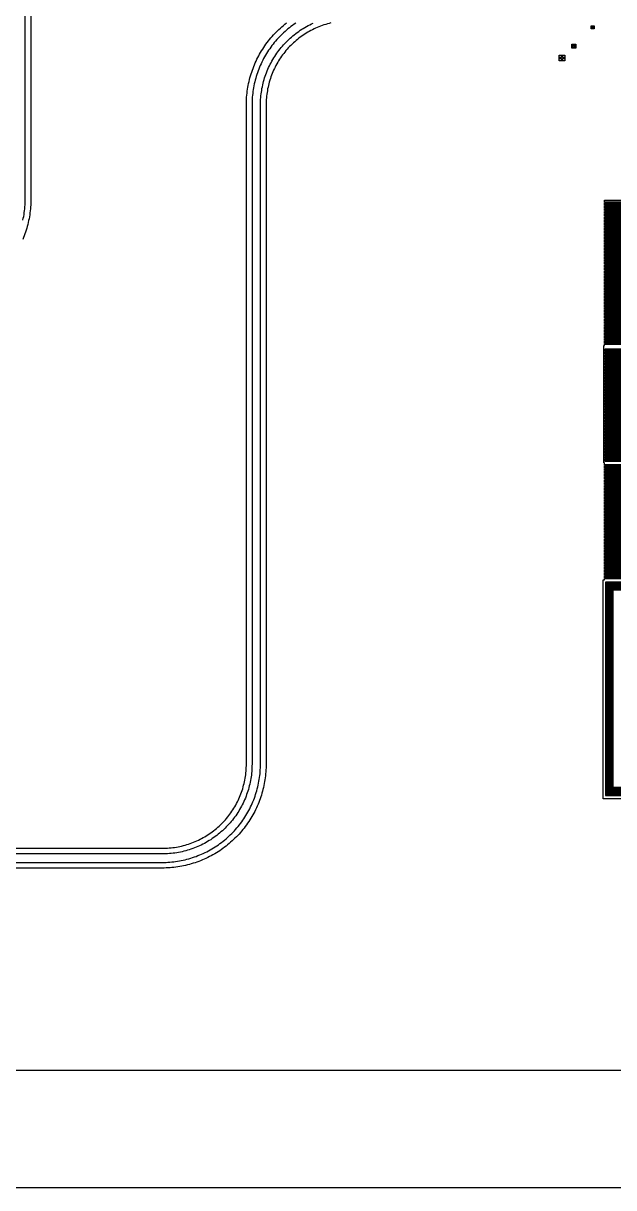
# Model space of a CAD drawing. Extents: x -2500 to 2500, y -2500 to 2500.
# Drawn here: x -1245 to 10, y -2500 to -26 of the extents above; entities that cross this region are included whole.
import ezdxf

# ---------------------------------------------------------------- set-up
doc = ezdxf.new("R2010")
doc.units = 0
doc.layers.add('L0D0', color=1, linetype='CONTINUOUS')

msp = doc.modelspace()

# ---------------------------------------------------------------- linework, layer by layer
at = {"layer": 'L0D0'}
for points in [[(-2500, -2500), (-2500, -2250), (-2250, -2250), (2250, -2250), (2250, 2250), (-2250, 2250), (-2250, -2250), (-2500, -2250), (-2500, 2500), (2500, 2500), (2500, -2500)], [(-38, -38), (-38, -35.5), (-37.5, -35.5), (-35.5, -35.5), (-35.5, -37.5), (-34.5, -37.5), (-34.5, -35.5), (-32.5, -35.5), (-32.5, -34.5), (-34.5, -34.5), (-34.5, -32.5), (-35.5, -32.5), (-35.5, -34.5), (-37.5, -34.5), (-37.5, -35.5), (-38, -35.5), (-38, -32), (-32, -32), (-32, -38)], [(-79.2, -79.2), (-79.2, -75.7), (-78.5, -75.7), (-75.7, -75.7), (-75.7, -78.5), (-74.3, -78.5), (-74.3, -75.7), (-71.5, -75.7), (-71.5, -74.3), (-74.3, -74.3), (-74.3, -71.5), (-75.7, -71.5), (-75.7, -74.3), (-78.5, -74.3), (-78.5, -75.7), (-79.2, -75.7), (-79.2, -70.8), (-70.8, -70.8), (-70.8, -79.2)], [(-106, -106), (-106, -101), (-105, -101), (-101, -101), (-101, -105), (-99, -105), (-99, -101), (-95, -101), (-95, -99), (-99, -99), (-99, -95), (-101, -95), (-101, -99), (-105, -99), (-105, -101), (-106, -101), (-106, -94), (-94, -94), (-94, -106)]]:
    msp.add_lwpolyline(points, close=True, dxfattribs=at)
for points in [[(-1229, 1000), (-1229, -400), (-1229.04, -404.182), (-1229.158, -408.363), (-1229.356, -412.541), (-1229.633, -416.714), (-1229.989, -420.881), (-1230.423, -425.041), (-1230.936, -429.192), (-1231.528, -433.332), (-1232.198, -437.461), (-1232.946, -441.576), (-1233.772, -445.676), (-1234.675, -449.759), (-1235.655, -453.825), (-1236.712, -457.872), (-1237.845, -461.898), (-1239.055, -465.902), (-1240.34, -469.882), (-1241.7, -473.837), (-1243.134, -477.766), (-1244.643, -481.667), (-1246.225, -485.538)], [(-1245.856, -444.791), (-1245.016, -440.774), (-1244.255, -436.741), (-1243.573, -432.695), (-1242.971, -428.636), (-1242.449, -424.565), (-1242.006, -420.486), (-1241.644, -416.398), (-1241.362, -412.304), (-1241.161, -408.205), (-1241.04, -404.103), (-1241, -400), (-1241, 1000)], [(-1532.833, -1779), (-950, -1779), (-946.201, -1778.96), (-942.403, -1778.839), (-938.609, -1778.637), (-934.82, -1778.355), (-931.038, -1777.993), (-927.264, -1777.55), (-923.5, -1777.028), (-919.749, -1776.425), (-916.011, -1775.743), (-912.288, -1774.982), (-908.583, -1774.143), (-904.896, -1773.224), (-901.229, -1772.228), (-897.585, -1771.154), (-893.964, -1770.003), (-890.368, -1768.775), (-886.799, -1767.471), (-883.259, -1766.092), (-879.748, -1764.638), (-876.27, -1763.11), (-872.824, -1761.508), (-869.414, -1759.834), (-866.039, -1758.087), (-862.703, -1756.27), (-859.405, -1754.381), (-856.149, -1752.424), (-852.935, -1750.397), (-849.765, -1748.303), (-846.639, -1746.142), (-843.561, -1743.915), (-840.53, -1741.624), (-837.549, -1739.268), (-834.618, -1736.85), (-831.739, -1734.37), (-828.914, -1731.83), (-826.143, -1729.23), (-823.428, -1726.572), (-820.77, -1723.857), (-818.17, -1721.086), (-815.63, -1718.261), (-813.15, -1715.382), (-810.732, -1712.451), (-808.376, -1709.47), (-806.085, -1706.439), (-803.858, -1703.361), (-801.697, -1700.235), (-799.603, -1697.065), (-797.576, -1693.851), (-795.619, -1690.595), (-793.73, -1687.297), (-791.913, -1683.961), (-790.166, -1680.586), (-788.492, -1677.176), (-786.89, -1673.73), (-785.362, -1670.252), (-783.908, -1666.741), (-782.529, -1663.201), (-781.225, -1659.632), (-779.997, -1656.036), (-778.846, -1652.415), (-777.772, -1648.771), (-776.776, -1645.104), (-775.857, -1641.417), (-775.018, -1637.712), (-774.257, -1633.989), (-773.575, -1630.251), (-772.972, -1626.5), (-772.45, -1622.736), (-772.007, -1618.962), (-771.645, -1615.18), (-771.363, -1611.391), (-771.161, -1607.597), (-771.04, -1603.799), (-771, -1600), (-771, -200), (-770.96, -195.818), (-770.842, -191.637), (-770.644, -187.459), (-770.367, -183.286), (-770.011, -179.119), (-769.577, -174.959), (-769.064, -170.808), (-768.472, -166.668), (-767.802, -162.539), (-767.054, -158.424), (-766.228, -154.324), (-765.325, -150.241), (-764.345, -146.175), (-763.288, -142.128), (-762.155, -138.102), (-760.945, -134.098), (-759.66, -130.118), (-758.3, -126.163), (-756.866, -122.234), (-755.357, -118.333), (-753.775, -114.462), (-752.12, -110.621), (-750.392, -106.812), (-748.593, -103.036), (-746.722, -99.296), (-744.781, -95.591), (-742.771, -91.923), (-740.691, -88.295), (-738.543, -84.706), (-736.327, -81.159), (-734.045, -77.654), (-731.696, -74.193), (-729.283, -70.777), (-726.806, -67.407), (-724.265, -64.085), (-721.661, -60.812), (-718.997, -57.588), (-716.271, -54.416), (-713.487, -51.295), (-710.643, -48.228), (-707.742, -45.215), (-704.785, -42.258), (-701.772, -39.357), (-698.705, -36.513), (-695.584, -33.729), (-692.412, -31.003), (-689.188, -28.339), (-685.915, -25.735)], [(-591.417, -25.857), (-595.104, -26.776), (-598.771, -27.772), (-602.415, -28.846), (-606.036, -29.997), (-609.632, -31.225), (-613.201, -32.529), (-616.741, -33.908), (-620.252, -35.362), (-623.73, -36.89), (-627.176, -38.492), (-630.586, -40.166), (-633.961, -41.913), (-637.297, -43.73), (-640.595, -45.619), (-643.851, -47.576), (-647.065, -49.603), (-650.235, -51.697), (-653.361, -53.858), (-656.439, -56.085), (-659.47, -58.376), (-662.451, -60.732), (-665.382, -63.15), (-668.261, -65.63), (-671.086, -68.17), (-673.857, -70.77), (-676.572, -73.428), (-679.23, -76.143), (-681.83, -78.914), (-684.37, -81.739), (-686.85, -84.618), (-689.268, -87.549), (-691.624, -90.53), (-693.915, -93.561), (-696.142, -96.639), (-698.303, -99.765), (-700.397, -102.935), (-702.424, -106.149), (-704.381, -109.405), (-706.27, -112.703), (-708.087, -116.039), (-709.834, -119.414), (-711.508, -122.824), (-713.11, -126.27), (-714.638, -129.748), (-716.092, -133.259), (-717.471, -136.799), (-718.775, -140.368), (-720.003, -143.964), (-721.154, -147.585), (-722.228, -151.229), (-723.224, -154.896), (-724.143, -158.583), (-724.982, -162.288), (-725.743, -166.011), (-726.425, -169.749), (-727.028, -173.5), (-727.55, -177.264), (-727.993, -181.038), (-728.355, -184.82), (-728.637, -188.609), (-728.839, -192.403), (-728.96, -196.201), (-729, -200), (-729, -1600), (-729.04, -1604.182), (-729.158, -1608.363), (-729.356, -1612.541), (-729.633, -1616.714), (-729.989, -1620.881), (-730.423, -1625.041), (-730.936, -1629.192), (-731.528, -1633.332), (-732.198, -1637.461), (-732.946, -1641.576), (-733.772, -1645.676), (-734.675, -1649.759), (-735.655, -1653.825), (-736.712, -1657.872), (-737.845, -1661.898), (-739.055, -1665.902), (-740.34, -1669.882), (-741.7, -1673.837), (-743.134, -1677.766), (-744.643, -1681.667), (-746.225, -1685.538), (-747.88, -1689.379), (-749.608, -1693.188), (-751.407, -1696.964), (-753.278, -1700.704), (-755.219, -1704.409), (-757.229, -1708.077), (-759.309, -1711.705), (-761.457, -1715.294), (-763.673, -1718.841), (-765.955, -1722.346), (-768.304, -1725.807), (-770.717, -1729.223), (-773.194, -1732.593), (-775.735, -1735.915), (-778.339, -1739.188), (-781.003, -1742.412), (-783.729, -1745.584), (-786.513, -1748.705), (-789.357, -1751.772), (-792.258, -1754.785), (-795.215, -1757.742), (-798.228, -1760.643), (-801.295, -1763.487), (-804.416, -1766.271), (-807.588, -1768.997), (-810.812, -1771.661), (-814.085, -1774.265), (-817.407, -1776.806), (-820.777, -1779.283), (-824.193, -1781.696), (-827.654, -1784.045), (-831.159, -1786.327), (-834.706, -1788.543), (-838.295, -1790.691), (-841.923, -1792.771), (-845.591, -1794.781), (-849.296, -1796.722), (-853.036, -1798.593), (-856.812, -1800.392), (-860.621, -1802.12), (-864.462, -1803.775), (-868.333, -1805.357), (-872.234, -1806.866), (-876.163, -1808.3), (-880.118, -1809.66), (-884.098, -1810.945), (-888.102, -1812.155), (-892.128, -1813.288), (-896.175, -1814.345), (-900.241, -1815.325), (-904.324, -1816.228), (-908.424, -1817.054), (-912.539, -1817.802), (-916.668, -1818.472), (-920.808, -1819.064), (-924.959, -1819.577), (-929.119, -1820.011), (-933.286, -1820.367), (-937.459, -1820.644), (-941.637, -1820.842), (-945.818, -1820.96), (-950, -1821), (-1532.833, -1821)], [(-666.114, -26.223), (-669.504, -28.536), (-672.847, -30.915), (-676.143, -33.36), (-679.391, -35.869), (-682.588, -38.441), (-685.735, -41.075), (-688.829, -43.771), (-691.869, -46.527), (-694.855, -49.342), (-697.785, -52.215), (-700.658, -55.145), (-703.473, -58.131), (-706.229, -61.171), (-708.925, -64.265), (-711.559, -67.412), (-714.131, -70.609), (-716.64, -73.857), (-719.085, -77.153), (-721.464, -80.496), (-723.777, -83.886), (-726.023, -87.32), (-728.202, -90.798), (-730.311, -94.318), (-732.352, -97.878), (-734.322, -101.478), (-736.22, -105.116), (-738.047, -108.79), (-739.802, -112.5), (-741.483, -116.243), (-743.091, -120.019), (-744.624, -123.826), (-746.082, -127.662), (-747.464, -131.525), (-748.771, -135.415), (-750.001, -139.331), (-751.153, -143.269), (-752.228, -147.229), (-753.225, -151.21), (-754.144, -155.209), (-754.984, -159.226), (-755.745, -163.259), (-756.427, -167.305), (-757.029, -171.364), (-757.551, -175.435), (-757.994, -179.514), (-758.356, -183.602), (-758.638, -187.696), (-758.839, -191.795), (-758.96, -195.897), (-759, -200), (-759, -1600), (-759.04, -1603.896), (-759.159, -1607.791), (-759.358, -1611.682), (-759.636, -1615.568), (-759.993, -1619.448), (-760.429, -1623.32), (-760.944, -1627.182), (-761.538, -1631.033), (-762.21, -1634.871), (-762.961, -1638.694), (-763.789, -1642.501), (-764.694, -1646.291), (-765.677, -1650.061), (-766.737, -1653.811), (-767.873, -1657.538), (-769.084, -1661.241), (-770.371, -1664.919), (-771.733, -1668.57), (-773.169, -1672.192), (-774.678, -1675.784), (-776.26, -1679.344), (-777.915, -1682.872), (-779.641, -1686.365), (-781.438, -1689.822), (-783.306, -1693.242), (-785.242, -1696.623), (-787.248, -1699.963), (-789.321, -1703.262), (-791.46, -1706.519), (-793.666, -1709.73), (-795.937, -1712.896), (-798.272, -1716.016), (-800.67, -1719.087), (-803.13, -1722.108), (-805.652, -1725.078), (-808.233, -1727.997), (-810.874, -1730.862), (-813.572, -1733.673), (-816.327, -1736.428), (-819.138, -1739.126), (-822.003, -1741.767), (-824.922, -1744.348), (-827.892, -1746.87), (-830.913, -1749.33), (-833.984, -1751.728), (-837.104, -1754.063), (-840.27, -1756.334), (-843.481, -1758.54), (-846.738, -1760.679), (-850.037, -1762.752), (-853.377, -1764.758), (-856.758, -1766.694), (-860.178, -1768.562), (-863.635, -1770.359), (-867.128, -1772.085), (-870.656, -1773.74), (-874.216, -1775.322), (-877.808, -1776.831), (-881.43, -1778.267), (-885.081, -1779.629), (-888.759, -1780.916), (-892.462, -1782.127), (-896.189, -1783.263), (-899.939, -1784.323), (-903.709, -1785.306), (-907.499, -1786.211), (-911.306, -1787.039), (-915.129, -1787.79), (-918.967, -1788.462), (-922.818, -1789.056), (-926.68, -1789.571), (-930.552, -1790.007), (-934.432, -1790.364), (-938.318, -1790.642), (-942.209, -1790.841), (-946.104, -1790.96), (-950, -1791), (-1532.833, -1791)], [(-1532.833, -1809), (-950, -1809), (-945.897, -1808.96), (-941.795, -1808.839), (-937.696, -1808.638), (-933.602, -1808.356), (-929.514, -1807.994), (-925.435, -1807.551), (-921.364, -1807.029), (-917.305, -1806.427), (-913.259, -1805.745), (-909.226, -1804.984), (-905.209, -1804.144), (-901.21, -1803.225), (-897.229, -1802.228), (-893.269, -1801.153), (-889.331, -1800.001), (-885.415, -1798.771), (-881.525, -1797.464), (-877.662, -1796.082), (-873.826, -1794.624), (-870.019, -1793.091), (-866.243, -1791.483), (-862.5, -1789.802), (-858.79, -1788.047), (-855.116, -1786.22), (-851.478, -1784.322), (-847.878, -1782.352), (-844.318, -1780.311), (-840.798, -1778.202), (-837.32, -1776.023), (-833.886, -1773.777), (-830.496, -1771.464), (-827.153, -1769.085), (-823.857, -1766.64), (-820.609, -1764.131), (-817.412, -1761.559), (-814.265, -1758.925), (-811.171, -1756.229), (-808.131, -1753.473), (-805.145, -1750.658), (-802.215, -1747.785), (-799.342, -1744.855), (-796.527, -1741.869), (-793.771, -1738.829), (-791.075, -1735.735), (-788.441, -1732.588), (-785.869, -1729.391), (-783.36, -1726.143), (-780.915, -1722.847), (-778.536, -1719.504), (-776.223, -1716.114), (-773.977, -1712.68), (-771.798, -1709.202), (-769.689, -1705.682), (-767.648, -1702.122), (-765.678, -1698.522), (-763.78, -1694.884), (-761.953, -1691.21), (-760.198, -1687.5), (-758.517, -1683.757), (-756.909, -1679.981), (-755.376, -1676.174), (-753.918, -1672.338), (-752.536, -1668.475), (-751.229, -1664.585), (-749.999, -1660.669), (-748.847, -1656.731), (-747.772, -1652.771), (-746.775, -1648.79), (-745.856, -1644.791), (-745.016, -1640.774), (-744.255, -1636.741), (-743.573, -1632.695), (-742.971, -1628.636), (-742.449, -1624.565), (-742.006, -1620.486), (-741.644, -1616.398), (-741.362, -1612.304), (-741.161, -1608.205), (-741.04, -1604.103), (-741, -1600), (-741, -200), (-740.96, -196.104), (-740.841, -192.209), (-740.642, -188.318), (-740.364, -184.432), (-740.007, -180.552), (-739.571, -176.68), (-739.056, -172.818), (-738.462, -168.967), (-737.79, -165.129), (-737.039, -161.306), (-736.211, -157.499), (-735.306, -153.709), (-734.323, -149.939), (-733.263, -146.189), (-732.127, -142.462), (-730.916, -138.759), (-729.629, -135.081), (-728.267, -131.43), (-726.831, -127.808), (-725.322, -124.216), (-723.74, -120.656), (-722.085, -117.128), (-720.359, -113.635), (-718.562, -110.178), (-716.694, -106.758), (-714.758, -103.377), (-712.752, -100.037), (-710.679, -96.738), (-708.54, -93.481), (-706.334, -90.27), (-704.063, -87.104), (-701.728, -83.984), (-699.33, -80.913), (-696.87, -77.892), (-694.348, -74.922), (-691.767, -72.003), (-689.126, -69.138), (-686.428, -66.327), (-683.673, -63.572), (-680.862, -60.874), (-677.997, -58.233), (-675.078, -55.652), (-672.108, -53.13), (-669.087, -50.67), (-666.016, -48.272), (-662.896, -45.937), (-659.73, -43.666), (-656.519, -41.46), (-653.262, -39.321), (-649.963, -37.248), (-646.623, -35.242), (-643.242, -33.306), (-639.822, -31.438), (-636.365, -29.641), (-632.872, -27.915), (-629.344, -26.26)], [(217.75, -406.5), (-10, -406.5), (-10, -402), (218.6, -402)], [(217.75, -412.5), (-10, -412.5), (-10, -408), (217.75, -408)], [(217.75, -418.5), (-10, -418.5), (-10, -414), (217.75, -414)], [(217.75, -424.5), (-10, -424.5), (-10, -420), (217.75, -420)], [(219.25, -409.5), (-8.5, -409.5), (-8.5, -411), (219.25, -411)], [(219.25, -415.5), (-8.5, -415.5), (-8.5, -417), (219.25, -417)], [(217.75, -430.5), (-10, -430.5), (-10, -426), (217.75, -426)], [(217.75, -436.5), (-10, -436.5), (-10, -432), (217.75, -432)], [(217.75, -442.5), (-10, -442.5), (-10, -438), (217.75, -438)], [(217.75, -448.5), (-10, -448.5), (-10, -444), (217.75, -444)], [(219.25, -421.5), (-8.5, -421.5), (-8.5, -423), (219.25, -423)], [(219.25, -427.5), (-8.5, -427.5), (-8.5, -429), (219.25, -429)], [(219.25, -433.5), (-8.5, -433.5), (-8.5, -435), (219.25, -435)], [(219.25, -439.5), (-8.5, -439.5), (-8.5, -441), (219.25, -441)], [(217.75, -454.5), (-10, -454.5), (-10, -450), (217.75, -450)], [(217.75, -460.5), (-10, -460.5), (-10, -456), (217.75, -456)], [(217.75, -466.5), (-10, -466.5), (-10, -462), (217.75, -462)], [(217.75, -472.5), (-10, -472.5), (-10, -468), (217.75, -468)], [(219.25, -445.5), (-8.5, -445.5), (-8.5, -447), (219.25, -447)], [(219.25, -451.5), (-8.5, -451.5), (-8.5, -453), (219.25, -453)], [(219.25, -457.5), (-8.5, -457.5), (-8.5, -459), (219.25, -459)], [(219.25, -463.5), (-8.5, -463.5), (-8.5, -465), (219.25, -465)], [(219.25, -469.5), (-8.5, -469.5), (-8.5, -471), (219.25, -471)], [(217.75, -478.5), (-10, -478.5), (-10, -474), (217.75, -474)], [(217.75, -484.5), (-10, -484.5), (-10, -480), (217.75, -480)], [(217.75, -490.5), (-10, -490.5), (-10, -486), (217.75, -486)], [(217.75, -496.5), (-10, -496.5), (-10, -492), (217.75, -492)], [(219.25, -475.5), (-8.5, -475.5), (-8.5, -477), (219.25, -477)], [(219.25, -481.5), (-8.5, -481.5), (-8.5, -483), (219.25, -483)], [(219.25, -487.5), (-8.5, -487.5), (-8.5, -489), (219.25, -489)], [(219.25, -493.5), (-8.5, -493.5), (-8.5, -495), (219.25, -495)], [(217.75, -502.5), (-10, -502.5), (-10, -498), (217.75, -498)], [(217.75, -508.5), (-10, -508.5), (-10, -504), (217.75, -504)], [(217.75, -514.5), (-10, -514.5), (-10, -510), (217.75, -510)], [(217.75, -520.5), (-10, -520.5), (-10, -516), (217.75, -516)], [(219.25, -499.5), (-8.5, -499.5), (-8.5, -501), (219.25, -501)], [(219.25, -505.5), (-8.5, -505.5), (-8.5, -507), (219.25, -507)], [(219.25, -511.5), (-8.5, -511.5), (-8.5, -513), (219.25, -513)], [(219.25, -517.5), (-8.5, -517.5), (-8.5, -519), (219.25, -519)], [(217.75, -526.5), (-10, -526.5), (-10, -522), (217.75, -522)], [(217.75, -532.5), (-10, -532.5), (-10, -528), (217.75, -528)], [(217.75, -538.5), (-10, -538.5), (-10, -534), (217.75, -534)], [(217.75, -544.5), (-10, -544.5), (-10, -540), (217.75, -540)], [(219.25, -523.5), (-8.5, -523.5), (-8.5, -525), (219.25, -525)], [(219.25, -529.5), (-8.5, -529.5), (-8.5, -531), (219.25, -531)], [(219.25, -535.5), (-8.5, -535.5), (-8.5, -537), (219.25, -537)], [(219.25, -541.5), (-8.5, -541.5), (-8.5, -543), (219.25, -543)], [(217.75, -550.5), (-10, -550.5), (-10, -546), (217.75, -546)], [(217.75, -556.5), (-10, -556.5), (-10, -552), (217.75, -552)], [(217.75, -562.5), (-10, -562.5), (-10, -558), (217.75, -558)], [(217.75, -568.5), (-10, -568.5), (-10, -564), (217.75, -564)], [(219.25, -547.5), (-8.5, -547.5), (-8.5, -549), (219.25, -549)], [(219.25, -553.5), (-8.5, -553.5), (-8.5, -555), (219.25, -555)], [(219.25, -559.5), (-8.5, -559.5), (-8.5, -561), (219.25, -561)], [(219.25, -565.5), (-8.5, -565.5), (-8.5, -567), (219.25, -567)], [(217.75, -574.5), (-10, -574.5), (-10, -570), (217.75, -570)], [(217.75, -580.5), (-10, -580.5), (-10, -576), (217.75, -576)], [(217.75, -586.5), (-10, -586.5), (-10, -582), (217.75, -582)], [(217.75, -592.5), (-10, -592.5), (-10, -588), (217.75, -588)], [(219.25, -571.5), (-8.5, -571.5), (-8.5, -573), (219.25, -573)], [(219.25, -577.5), (-8.5, -577.5), (-8.5, -579), (219.25, -579)], [(219.25, -583.5), (-8.5, -583.5), (-8.5, -585), (219.25, -585)], [(219.25, -589.5), (-8.5, -589.5), (-8.5, -591), (219.25, -591)], [(217.75, -598.5), (-10, -598.5), (-10, -594), (217.75, -594)], [(217.75, -604.5), (-10, -604.5), (-10, -600), (217.75, -600)], [(217.75, -610.5), (-10, -610.5), (-10, -606), (217.75, -606)], [(217.75, -616.5), (-10, -616.5), (-10, -612), (217.75, -612)], [(217.75, -622.5), (-10, -622.5), (-10, -618), (217.75, -618)], [(219.25, -595.5), (-8.5, -595.5), (-8.5, -597), (219.25, -597)], [(219.25, -601.5), (-8.5, -601.5), (-8.5, -603), (219.25, -603)], [(219.25, -607.5), (-8.5, -607.5), (-8.5, -609), (219.25, -609)], [(219.25, -613.5), (-8.5, -613.5), (-8.5, -615), (219.25, -615)], [(217.75, -628.5), (-10, -628.5), (-10, -624), (217.75, -624)], [(217.75, -634.5), (-10, -634.5), (-10, -630), (217.75, -630)], [(217.75, -640.5), (-10, -640.5), (-10, -636), (217.75, -636)], [(217.75, -646.5), (-10, -646.5), (-10, -642), (217.75, -642)], [(219.25, -619.5), (-8.5, -619.5), (-8.5, -621), (219.25, -621)], [(219.25, -625.5), (-8.5, -625.5), (-8.5, -627), (219.25, -627)], [(219.25, -631.5), (-8.5, -631.5), (-8.5, -633), (219.25, -633)], [(219.25, -637.5), (-8.5, -637.5), (-8.5, -639), (219.25, -639)], [(217.75, -652.5), (-10, -652.5), (-10, -648), (217.75, -648)], [(217.75, -658.5), (-10, -658.5), (-10, -654), (217.75, -654)], [(217.75, -664.5), (-10, -664.5), (-10, -660), (217.75, -660)], [(217.75, -670.5), (-10, -670.5), (-10, -666), (217.75, -666)], [(219.25, -643.5), (-8.5, -643.5), (-8.5, -645), (219.25, -645)], [(219.25, -649.5), (-8.5, -649.5), (-8.5, -651), (219.25, -651)], [(219.25, -655.5), (-8.5, -655.5), (-8.5, -657), (219.25, -657)], [(219.25, -661.5), (-8.5, -661.5), (-8.5, -663), (219.25, -663)], [(219.25, -667.5), (-8.5, -667.5), (-8.5, -669), (219.25, -669)], [(217.75, -676.5), (-10, -676.5), (-10, -672), (217.75, -672)], [(217.75, -682.5), (-10, -682.5), (-10, -678), (217.75, -678)], [(217.75, -688.5), (-10, -688.5), (-10, -684), (217.75, -684)], [(217.75, -694.5), (-10, -694.5), (-10, -690), (217.75, -690)], [(219.25, -673.5), (-8.5, -673.5), (-8.5, -675), (219.25, -675)], [(219.25, -679.5), (-8.5, -679.5), (-8.5, -681), (219.25, -681)], [(219.25, -685.5), (-8.5, -685.5), (-8.5, -687), (219.25, -687)], [(219.25, -691.5), (-8.5, -691.5), (-8.5, -693), (219.25, -693)], [(217.75, -964.5), (-10, -964.5), (-10, -960), (-11.5, -960), (-11.5, -711), (-10, -711), (-10, -708), (217.75, -708)], [(217.75, -700.5), (-10, -700.5), (-10, -696), (217.75, -696)], [(217.75, -706.5), (-10, -706.5), (-10, -702), (217.75, -702)], [(219.25, -697.5), (-8.5, -697.5), (-8.5, -699), (219.25, -699)], [(219.25, -703.5), (-8.5, -703.5), (-8.5, -705), (219.25, -705)], [(447.75, -718.5), (-9.25, -718.5), (-9.25, -723), (447.75, -723)], [(447.75, -724.5), (-9.25, -724.5), (-9.25, -729), (447.75, -729)], [(447.75, -730.5), (-9.25, -730.5), (-9.25, -735), (447.75, -735)], [(447.75, -736.5), (-9.25, -736.5), (-9.25, -741), (447.75, -741)], [(449.25, -721.5), (-7.75, -721.5), (-7.75, -720), (449.25, -720)], [(449.25, -727.5), (-7.75, -727.5), (-7.75, -726), (449.25, -726)], [(449.25, -733.5), (-7.75, -733.5), (-7.75, -732), (449.25, -732)], [(449.25, -739.5), (-7.75, -739.5), (-7.75, -738), (449.25, -738)], [(447.75, -742.5), (-9.25, -742.5), (-9.25, -747), (447.75, -747)], [(447.75, -748.5), (-9.25, -748.5), (-9.25, -753), (447.75, -753)], [(447.75, -754.5), (-9.25, -754.5), (-9.25, -759), (447.75, -759)], [(447.75, -760.5), (-9.25, -760.5), (-9.25, -765), (447.75, -765)], [(447.75, -766.5), (-9.25, -766.5), (-9.25, -771), (447.75, -771)], [(449.25, -745.5), (-7.75, -745.5), (-7.75, -744), (449.25, -744)], [(449.25, -751.5), (-7.75, -751.5), (-7.75, -750), (449.25, -750)], [(449.25, -757.5), (-7.75, -757.5), (-7.75, -756), (449.25, -756)], [(449.25, -763.5), (-7.75, -763.5), (-7.75, -762), (449.25, -762)], [(447.75, -772.5), (-9.25, -772.5), (-9.25, -777), (447.75, -777)], [(447.75, -778.5), (-9.25, -778.5), (-9.25, -783), (447.75, -783)], [(447.75, -784.5), (-9.25, -784.5), (-9.25, -789), (447.75, -789)], [(447.75, -790.5), (-9.25, -790.5), (-9.25, -795), (447.75, -795)], [(449.25, -769.5), (-7.75, -769.5), (-7.75, -768), (449.25, -768)], [(449.25, -775.5), (-7.75, -775.5), (-7.75, -774), (449.25, -774)], [(449.25, -781.5), (-7.75, -781.5), (-7.75, -780), (449.25, -780)], [(449.25, -787.5), (-7.75, -787.5), (-7.75, -786), (449.25, -786)], [(447.75, -796.5), (-9.25, -796.5), (-9.25, -801), (447.75, -801)], [(447.75, -802.5), (-9.25, -802.5), (-9.25, -807), (447.75, -807)], [(447.75, -808.5), (-9.25, -808.5), (-9.25, -813), (447.75, -813)], [(447.75, -814.5), (-9.25, -814.5), (-9.25, -819), (447.75, -819)], [(449.25, -793.5), (-7.75, -793.5), (-7.75, -792), (449.25, -792)], [(449.25, -799.5), (-7.75, -799.5), (-7.75, -798), (449.25, -798)], [(449.25, -805.5), (-7.75, -805.5), (-7.75, -804), (449.25, -804)], [(449.25, -811.5), (-7.75, -811.5), (-7.75, -810), (449.25, -810)], [(449.25, -817.5), (-7.75, -817.5), (-7.75, -816), (449.25, -816)], [(447.75, -820.5), (-9.25, -820.5), (-9.25, -825), (447.75, -825)], [(447.75, -826.5), (-9.25, -826.5), (-9.25, -831), (447.75, -831)], [(447.75, -832.5), (-9.25, -832.5), (-9.25, -837), (447.75, -837)], [(447.75, -838.5), (-9.25, -838.5), (-9.25, -843), (447.75, -843)], [(449.25, -823.5), (-7.75, -823.5), (-7.75, -822), (449.25, -822)], [(449.25, -829.5), (-7.75, -829.5), (-7.75, -828), (449.25, -828)], [(449.25, -835.5), (-7.75, -835.5), (-7.75, -834), (449.25, -834)], [(449.25, -841.5), (-7.75, -841.5), (-7.75, -840), (449.25, -840)], [(447.75, -844.5), (-9.25, -844.5), (-9.25, -849), (447.75, -849)], [(447.75, -850.5), (-9.25, -850.5), (-9.25, -855), (447.75, -855)], [(447.75, -856.5), (-9.25, -856.5), (-9.25, -861), (447.75, -861)], [(447.75, -862.5), (-9.25, -862.5), (-9.25, -867), (447.75, -867)], [(449.25, -847.5), (-7.75, -847.5), (-7.75, -846), (449.25, -846)], [(449.25, -853.5), (-7.75, -853.5), (-7.75, -852), (449.25, -852)], [(449.25, -859.5), (-7.75, -859.5), (-7.75, -858), (449.25, -858)], [(449.25, -865.5), (-7.75, -865.5), (-7.75, -864), (449.25, -864)], [(447.75, -868.5), (-9.25, -868.5), (-9.25, -873), (447.75, -873)], [(447.75, -874.5), (-9.25, -874.5), (-9.25, -879), (447.75, -879)], [(447.75, -880.5), (-9.25, -880.5), (-9.25, -885), (447.75, -885)], [(447.75, -886.5), (-9.25, -886.5), (-9.25, -891), (447.75, -891)], [(449.25, -871.5), (-7.75, -871.5), (-7.75, -870), (449.25, -870)], [(449.25, -877.5), (-7.75, -877.5), (-7.75, -876), (449.25, -876)], [(449.25, -883.5), (-7.75, -883.5), (-7.75, -882), (449.25, -882)], [(449.25, -889.5), (-7.75, -889.5), (-7.75, -888), (449.25, -888)], [(447.75, -892.5), (-9.25, -892.5), (-9.25, -897), (447.75, -897)], [(447.75, -898.5), (-9.25, -898.5), (-9.25, -903), (447.75, -903)], [(447.75, -904.5), (-9.25, -904.5), (-9.25, -909), (447.75, -909)], [(447.75, -910.5), (-9.25, -910.5), (-9.25, -915), (447.75, -915)], [(449.25, -895.5), (-7.75, -895.5), (-7.75, -894), (449.25, -894)], [(449.25, -901.5), (-7.75, -901.5), (-7.75, -900), (449.25, -900)], [(449.25, -907.5), (-7.75, -907.5), (-7.75, -906), (449.25, -906)], [(449.25, -913.5), (-7.75, -913.5), (-7.75, -912), (449.25, -912)], [(447.75, -916.5), (-9.25, -916.5), (-9.25, -921), (447.75, -921)], [(447.75, -922.5), (-9.25, -922.5), (-9.25, -927), (447.75, -927)], [(447.75, -928.5), (-9.25, -928.5), (-9.25, -933), (447.75, -933)], [(447.75, -934.5), (-9.25, -934.5), (-9.25, -939), (447.75, -939)], [(449.25, -919.5), (-7.75, -919.5), (-7.75, -918), (449.25, -918)], [(449.25, -925.5), (-7.75, -925.5), (-7.75, -924), (449.25, -924)], [(449.25, -931.5), (-7.75, -931.5), (-7.75, -930), (449.25, -930)], [(449.25, -937.5), (-7.75, -937.5), (-7.75, -936), (449.25, -936)], [(447.75, -940.5), (-9.25, -940.5), (-9.25, -945), (447.75, -945)], [(447.75, -946.5), (-9.25, -946.5), (-9.25, -951), (447.75, -951)], [(447.75, -952.5), (-9.25, -952.5), (-9.25, -957), (219.25, -957)], [(449.25, -943.5), (-7.75, -943.5), (-7.75, -942), (449.25, -942)], [(449.25, -949.5), (-7.75, -949.5), (-7.75, -948), (449.25, -948)], [(220.75, -955.5), (-7.75, -955.5), (-7.75, -954), (449.25, -954)], [(217.75, -970.5), (-10, -970.5), (-10, -966), (217.75, -966)], [(217.75, -976.5), (-10, -976.5), (-10, -972), (217.75, -972)], [(217.75, -982.5), (-10, -982.5), (-10, -978), (217.75, -978)], [(217.75, -988.5), (-10, -988.5), (-10, -984), (217.75, -984)], [(219.25, -967.5), (-8.5, -967.5), (-8.5, -969), (219.25, -969)], [(219.25, -973.5), (-8.5, -973.5), (-8.5, -975), (219.25, -975)], [(219.25, -979.5), (-8.5, -979.5), (-8.5, -981), (219.25, -981)], [(219.25, -985.5), (-8.5, -985.5), (-8.5, -987), (219.25, -987)], [(217.75, -994.5), (-10, -994.5), (-10, -990), (217.75, -990)], [(217.75, -1000.5), (-10, -1000.5), (-10, -996), (217.75, -996)], [(217.75, -1006.5), (-10, -1006.5), (-10, -1002), (217.75, -1002)], [(217.75, -1012.5), (-10, -1012.5), (-10, -1008), (217.75, -1008)], [(217.75, -1018.5), (-10, -1018.5), (-10, -1014), (217.75, -1014)], [(219.25, -991.5), (-8.5, -991.5), (-8.5, -993), (219.25, -993)], [(219.25, -997.5), (-8.5, -997.5), (-8.5, -999), (219.25, -999)], [(219.25, -1003.5), (-8.5, -1003.5), (-8.5, -1005), (219.25, -1005)], [(219.25, -1009.5), (-8.5, -1009.5), (-8.5, -1011), (219.25, -1011)], [(217.75, -1024.5), (-10, -1024.5), (-10, -1020), (217.75, -1020)], [(217.75, -1030.5), (-10, -1030.5), (-10, -1026), (217.75, -1026)], [(217.75, -1036.5), (-10, -1036.5), (-10, -1032), (217.75, -1032)], [(217.75, -1042.5), (-10, -1042.5), (-10, -1038), (217.75, -1038)], [(219.25, -1015.5), (-8.5, -1015.5), (-8.5, -1017), (219.25, -1017)], [(219.25, -1021.5), (-8.5, -1021.5), (-8.5, -1023), (219.25, -1023)], [(219.25, -1027.5), (-8.5, -1027.5), (-8.5, -1029), (219.25, -1029)], [(219.25, -1033.5), (-8.5, -1033.5), (-8.5, -1035), (219.25, -1035)], [(217.75, -1048.5), (-10, -1048.5), (-10, -1044), (217.75, -1044)], [(217.75, -1054.5), (-10, -1054.5), (-10, -1050), (217.75, -1050)], [(217.75, -1060.5), (-10, -1060.5), (-10, -1056), (217.75, -1056)], [(217.75, -1066.5), (-10, -1066.5), (-10, -1062), (217.75, -1062)], [(219.25, -1039.5), (-8.5, -1039.5), (-8.5, -1041), (219.25, -1041)], [(219.25, -1045.5), (-8.5, -1045.5), (-8.5, -1047), (219.25, -1047)], [(219.25, -1051.5), (-8.5, -1051.5), (-8.5, -1053), (219.25, -1053)], [(219.25, -1057.5), (-8.5, -1057.5), (-8.5, -1059), (219.25, -1059)], [(219.25, -1063.5), (-8.5, -1063.5), (-8.5, -1065), (219.25, -1065)], [(217.75, -1072.5), (-10, -1072.5), (-10, -1068), (217.75, -1068)], [(217.75, -1078.5), (-10, -1078.5), (-10, -1074), (217.75, -1074)], [(217.75, -1084.5), (-10, -1084.5), (-10, -1080), (217.75, -1080)], [(217.75, -1090.5), (-10, -1090.5), (-10, -1086), (217.75, -1086)], [(219.25, -1069.5), (-8.5, -1069.5), (-8.5, -1071), (219.25, -1071)], [(219.25, -1075.5), (-8.5, -1075.5), (-8.5, -1077), (219.25, -1077)], [(219.25, -1081.5), (-8.5, -1081.5), (-8.5, -1083), (219.25, -1083)], [(219.25, -1087.5), (-8.5, -1087.5), (-8.5, -1089), (219.25, -1089)], [(217.75, -1096.5), (-10, -1096.5), (-10, -1092), (217.75, -1092)], [(217.75, -1102.5), (-10, -1102.5), (-10, -1098), (217.75, -1098)], [(217.75, -1108.5), (-10, -1108.5), (-10, -1104), (217.75, -1104)], [(217.75, -1114.5), (-10, -1114.5), (-10, -1110), (217.75, -1110)], [(219.25, -1093.5), (-8.5, -1093.5), (-8.5, -1095), (219.25, -1095)], [(219.25, -1099.5), (-8.5, -1099.5), (-8.5, -1101), (219.25, -1101)], [(219.25, -1105.5), (-8.5, -1105.5), (-8.5, -1107), (219.25, -1107)], [(219.25, -1111.5), (-8.5, -1111.5), (-8.5, -1113), (219.25, -1113)], [(217.75, -1120.5), (-10, -1120.5), (-10, -1116), (217.75, -1116)], [(217.75, -1126.5), (-10, -1126.5), (-10, -1122), (217.75, -1122)], [(217.75, -1132.5), (-10, -1132.5), (-10, -1128), (217.75, -1128)], [(217.75, -1138.5), (-10, -1138.5), (-10, -1134), (217.75, -1134)], [(219.25, -1117.5), (-8.5, -1117.5), (-8.5, -1119), (219.25, -1119)], [(219.25, -1123.5), (-8.5, -1123.5), (-8.5, -1125), (219.25, -1125)], [(219.25, -1129.5), (-8.5, -1129.5), (-8.5, -1131), (219.25, -1131)], [(219.25, -1135.5), (-8.5, -1135.5), (-8.5, -1137), (219.25, -1137)], [(217.75, -1144.5), (-10, -1144.5), (-10, -1140), (217.75, -1140)], [(217.75, -1150.5), (-10, -1150.5), (-10, -1146), (217.75, -1146)], [(217.75, -1156.5), (-10, -1156.5), (-10, -1152), (217.75, -1152)], [(217.75, -1162.5), (-10, -1162.5), (-10, -1158), (217.75, -1158)], [(219.25, -1141.5), (-8.5, -1141.5), (-8.5, -1143), (219.25, -1143)], [(219.25, -1147.5), (-8.5, -1147.5), (-8.5, -1149), (219.25, -1149)], [(219.25, -1153.5), (-8.5, -1153.5), (-8.5, -1155), (219.25, -1155)], [(219.25, -1159.5), (-8.5, -1159.5), (-8.5, -1161), (219.25, -1161)], [(217.75, -1168.5), (-10, -1168.5), (-10, -1164), (217.75, -1164)], [(217.75, -1174.5), (-10, -1174.5), (-10, -1170), (217.75, -1170)], [(217.75, -1180.5), (-10, -1180.5), (-10, -1176), (217.75, -1176)], [(217.75, -1186.5), (-10, -1186.5), (-10, -1182), (217.75, -1182)], [(219.25, -1165.5), (-8.5, -1165.5), (-8.5, -1167), (219.25, -1167)], [(219.25, -1171.5), (-8.5, -1171.5), (-8.5, -1173), (219.25, -1173)], [(219.25, -1177.5), (-8.5, -1177.5), (-8.5, -1179), (219.25, -1179)], [(219.25, -1183.5), (-8.5, -1183.5), (-8.5, -1185), (219.25, -1185)], [(452.5, -1674), (-12.5, -1674), (-12.5, -1209), (-10, -1209), (-10, -1206), (217.75, -1206)], [(217.75, -1192.5), (-10, -1192.5), (-10, -1188), (217.75, -1188)], [(217.75, -1198.5), (-10, -1198.5), (-10, -1194), (217.75, -1194)], [(217.75, -1204.5), (-10, -1204.5), (-10, -1200), (217.75, -1200)], [(219.25, -1189.5), (-8.5, -1189.5), (-8.5, -1191), (219.25, -1191)], [(219.25, -1195.5), (-8.5, -1195.5), (-8.5, -1197), (219.25, -1197)], [(219.25, -1201.5), (-8.5, -1201.5), (-8.5, -1203), (219.25, -1203)], [(219.25, -1213.5), (-8, -1213.5), (-8, -1666.5), (445, -1666.5)], [(443.5, -1665), (-6.5, -1665), (-6.5, -1215), (220.75, -1215)], [(445, -1216.5), (-5, -1216.5), (-5, -1663.5), (442, -1663.5)], [(440.5, -1662), (-3.5, -1662), (-3.5, -1218), (443.5, -1218)], [(442, -1219.5), (-2, -1219.5), (-2, -1660.5), (439, -1660.5)], [(437.5, -1659), (-0.5, -1659), (-0.5, -1221), (440.5, -1221)], [(439, -1222.5), (1, -1222.5), (1, -1657.5), (436, -1657.5)], [(434.5, -1656), (2.5, -1656), (2.5, -1224), (437.5, -1224)], [(436, -1225.5), (4, -1225.5), (4, -1654.5), (433, -1654.5)], [(431.5, -1653), (5.5, -1653), (5.5, -1227), (434.5, -1227)], [(433, -1228.5), (7, -1228.5), (7, -1651.5), (430, -1651.5)], [(428.5, -1650), (8.5, -1650), (8.5, -1230), (431.5, -1230)]]:
    msp.add_lwpolyline(points, dxfattribs=at)

doc.saveas('drawing.dxf')
